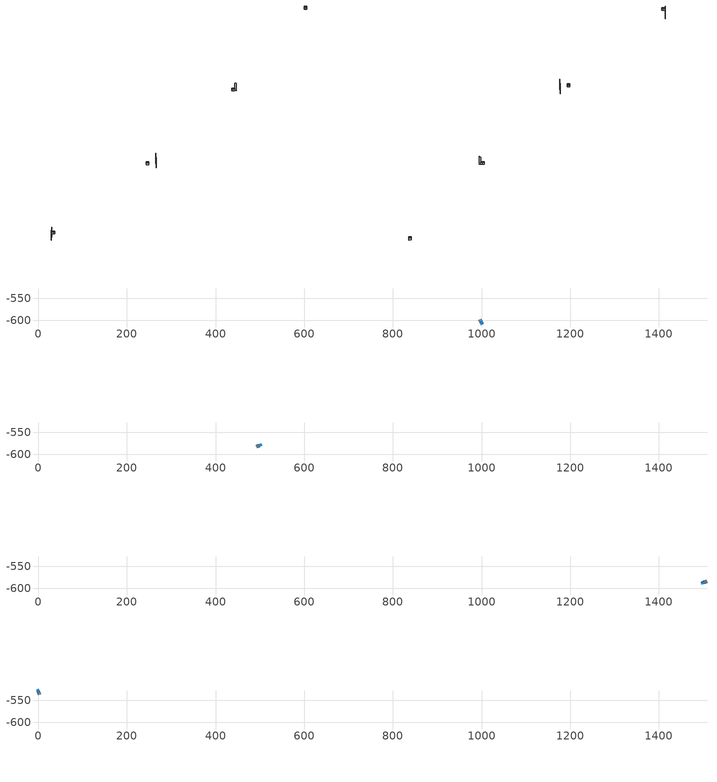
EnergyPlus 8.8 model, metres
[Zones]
2Perim
 floor adiabatic (115mmSandLimeBrick): 997.21,-606.34 995.42,-602.21 1000.93,-599.83 1002.71,-603.96 z0
 wall outside (U0-5): 997.21,-606.34 1002.71,-603.96 z0:4.67
 wall to 2Core (115mmSandLimeBrick): 1000.93,-599.83 995.42,-602.21 z0:4.67
 wall adiabatic (115mmSandLimeBrick): 1002.71,-603.96 1000.93,-599.83 / 995.42,-602.21 997.21,-606.34 z0:4.67
 window (Single): 997.3,-606.31 1002.62,-604 z0.85:3.75
 ceiling adiabatic (115mmSandLimeBrick): 997.21,-606.34 1002.71,-603.96 1001.37,-600.86 995.87,-603.25 z4.67
 roof outside (U0-4): 995.87,-603.25 1001.37,-600.86 1000.93,-599.83 995.42,-602.21 z4.67
2Core
 floor adiabatic (115mmSandLimeBrick): 995.42,-602.21 994.09,-599.13 999.59,-596.75 1000.93,-599.83 z0
 wall adiabatic (115mmSandLimeBrick): 1000.93,-599.83 999.59,-596.75 994.09,-599.13 995.42,-602.21 z0:4.67
 ceiling adiabatic (115mmSandLimeBrick): 995.42,-602.21 1000.93,-599.83 999.93,-597.52 994.42,-599.9 z4.67
 roof outside (U0-4): 994.42,-599.9 999.93,-597.52 999.59,-596.75 994.09,-599.13 z4.67
1Perim
 floor adiabatic (115mmSandLimeBrick): 501.1,-581.88 496.97,-583.67 494.58,-578.17 498.72,-576.38 z4.67
 wall outside (U0-5): 501.1,-581.88 498.72,-576.38 z4.67:9.35
 wall to 1Core (115mmSandLimeBrick): 494.58,-578.17 496.97,-583.67 z4.67:9.35
 wall adiabatic (115mmSandLimeBrick): 498.72,-576.38 494.58,-578.17 / 496.97,-583.67 501.1,-581.88 z4.67:9.35
 window (Single): 501.06,-581.79 498.76,-576.47 z5.53:8.43
 ceiling adiabatic (115mmSandLimeBrick): 501.1,-581.88 498.72,-576.38 495.62,-577.72 498,-583.23 z9.35
 roof outside (U0-4): 498,-583.23 495.62,-577.72 494.58,-578.17 496.97,-583.67 z9.35
1Core
 floor adiabatic (115mmSandLimeBrick): 496.97,-583.67 493.89,-585.01 491.5,-579.5 494.58,-578.17 z4.67
 wall adiabatic (115mmSandLimeBrick): 494.58,-578.17 491.5,-579.5 493.89,-585.01 496.97,-583.67 z4.67:9.35
 ceiling adiabatic (115mmSandLimeBrick): 496.97,-583.67 494.58,-578.17 492.27,-579.17 494.66,-584.67 z9.35
 roof outside (U0-4): 494.66,-584.67 492.27,-579.17 491.5,-579.5 493.89,-585.01 z9.35
3Perim
 floor adiabatic (115mmSandLimeBrick): 1498.88,-584.22 1503,-582.39 1505.42,-587.88 1501.3,-589.7 z9.35
 wall outside (U0-5): 1498.88,-584.22 1501.3,-589.7 z9.35:14.03
 wall to 3Core (115mmSandLimeBrick): 1505.42,-587.88 1503,-582.39 z9.35:14.03
 wall adiabatic (115mmSandLimeBrick): 1501.3,-589.7 1505.42,-587.88 / 1503,-582.39 1498.88,-584.22 z9.35:14.03
 window (Single): 1498.92,-584.31 1501.26,-589.61 z10.2:13.1
 ceiling adiabatic (115mmSandLimeBrick): 1498.88,-584.22 1501.3,-589.7 1504.39,-588.34 1501.97,-582.85 z14.03
 roof outside (U0-4): 1501.97,-582.85 1504.39,-588.34 1505.42,-587.88 1503,-582.39 z14.03
3Core
 floor adiabatic (115mmSandLimeBrick): 1503,-582.39 1506.07,-581.04 1508.49,-586.52 1505.42,-587.88 z9.35
 wall adiabatic (115mmSandLimeBrick): 1505.42,-587.88 1508.49,-586.52 1506.07,-581.04 1503,-582.39 z9.35:14.03
 ceiling adiabatic (115mmSandLimeBrick): 1503,-582.39 1505.42,-587.88 1507.72,-586.86 1505.3,-581.38 z14.03
 roof outside (U0-4): 1505.3,-581.38 1507.72,-586.86 1508.49,-586.52 1506.07,-581.04 z14.03
0Perim
 floor adiabatic (115mmSandLimeBrick): 2.76,-528.29 4.67,-532.37 -0.76,-534.92 -2.67,-530.84 z14.03
 wall outside (U0-5): 2.76,-528.29 -2.67,-530.84 z14.03:18.7
 wall to 0Core (115mmSandLimeBrick): -0.76,-534.92 4.67,-532.37 z14.03:18.7
 wall adiabatic (115mmSandLimeBrick): -2.67,-530.84 -0.76,-534.92 / 4.67,-532.37 2.76,-528.29 z14.03:18.7
 window (Single): 2.67,-528.34 -2.58,-530.8 z14.88:17.78
 ceiling adiabatic (115mmSandLimeBrick): 2.76,-528.29 -2.67,-530.84 -1.24,-533.9 4.19,-531.35 z18.7
 roof outside (U0-4): 4.19,-531.35 -1.24,-533.9 -0.76,-534.92 4.67,-532.37 z18.7
0Core
 floor adiabatic (115mmSandLimeBrick): 4.67,-532.37 6.09,-535.41 0.66,-537.96 -0.76,-534.92 z14.03
 wall adiabatic (115mmSandLimeBrick): -0.76,-534.92 0.66,-537.96 6.09,-535.41 4.67,-532.37 z14.03:18.7
 ceiling adiabatic (115mmSandLimeBrick): 4.67,-532.37 -0.76,-534.92 0.31,-537.2 5.74,-534.65 z18.7
 roof outside (U0-4): 5.74,-534.65 0.31,-537.2 0.66,-537.96 6.09,-535.41 z18.7
shading: -8.29,-531.48 20.65,-520.24 z0:20.57; 534.66,-586.64 494.58,-604.96 / 1000.42,-604.96 1001.98,-608.58 / 1001.98,-608.58 998.71,-609.99 z0:19.15
[Site:GroundTemperature:BuildingSurface]
14, 14, 14, 14, 14, 14, 14, 14, 14, 14, 14, 14
[Site:GroundReflectance]
0.2, 0.2, 0.2, 0.2, 0.2, 0.2, 0.2, 0.2, 0.2, 0.2, 0.2, 0.2
[Site:GroundReflectance:SnowModifier]
1, 1
[Building]
Building: North Axis {deg}=0; Terrain=Suburbs; Loads Convergence Tolerance Value=.04; Temperature Convergence Tolerance Value {deltaC}=.4; Solar Distribution=MinimalShadowing; Maximum Number of Warmup Days=25
[Construction]
115mmSandLimeBrick: Plaster_0.005_115mmSandLimeBrick, Sand-Lime Brick_0.08_115mmSandLimeBrick, Plaster_0.08_115mmSandLimeBrick
U0-5: XPS Board_0.01_U0-5, General Concrete_0.2_U0-5
U0-4: XPS Board_0.06_U0-4, General Concrete_0.2_U0-4
Single: Generic Clear Glass 6mm_0.006_Single
[Material] Roughness=Rough; Thermal Absorptance=0.9
Name | Thickness {m} | Conductivity {W/m-K} | Density {kg/m3} | Specific Heat {J/kg-K} | Solar Absorptance | Visible Absorptance
Plaster_0.005_115mmSandLimeBrick | 0.005 | 1 | 2000 | 1130 | 0.6 | 0.6
Sand-Lime Brick_0.08_115mmSandLimeBrick | 0.08 | 0.56 | 1200 | 1000 | 0.6 | 0.6
Plaster_0.08_115mmSandLimeBrick | 0.08 | 1 | 2000 | 1130 | 0.6 | 0.6
XPS Board_0.01_U0-5 | 0.01 | 0.034 | 35 | 1400 | 0.6 | 0.6
General Concrete_0.2_U0-5; General Concrete_0.2_U0-4 | 0.2 | 2 | 2400 | 950 | 0.7 | 0.7
XPS Board_0.06_U0-4 | 0.06 | 0.034 | 35 | 1400 | 0.6 | 0.6
[WindowMaterial:Glazing]
Generic Clear Glass 6mm_0.006_Single: Optical Data Type=SpectralAverage; Window Glass Spectral Data Set=SpectralAverage; Thickness {m}=0.006; Solar Transmittance at Normal Incidence=0.68; Front Side Solar Reflectance at Normal Incidence=0.09; Back Side Solar Reflectance at Normal Incidence=0.1; Visible Transmittance at Normal Incidence=0.81; Front Side Visible Reflectance at Normal Incidence=0.11; Back Side Visible Reflectance at Normal Incidence=0.12; Infrared Transmittance at Normal Incidence=0; Front Side Infrared Hemispherical Emissivity=0.2; Back Side Infrared Hemispherical Emissivity=0.2; Conductivity {W/m-K}=0.9; Dirt Correction Factor for Solar and Visible Transmittance=1
[EnergyManagementSystem:Sensor]
Name | Output:Variable or Output:Meter Index Key | Output:Variable or Output:Meter
OutdoorTemp | Environment | Site Outdoor Air Drybulb Temperature
OutdoorRelHumid | Environment | Site Outdoor Air Relative Humidity
USRNATVENT_0Perim; USRNATVENT_1Perim; USRNATVENT_2Perim; USRNATVENT_3Perim | AllOff | Schedule Value
[Zone] Type=1; Multiplier=1; Zone Inside Convection Algorithm=TARP; Zone Outside Convection Algorithm=DOE-2
Name | Volume {m3} | Floor Area {m2}
0Perim; 1Perim; 2Perim; 3Perim | 126.293 | 27.0142
0Core; 1Core; 2Core; 3Core | 94.1326 | 20.1351
[People] Number of People Schedule=AllOn; Number of People Calculation Method=People/Area; People per Zone Floor Area {person/m2}=0.5; Fraction Radiant=0.3; Sensible Heat Fraction=AUTOCALCULATE; Carbon Dioxide Generation Rate {m3/s-W}=3.82e-08; Enable ASHRAE 55 Comfort Warnings=No; Mean Radiant Temperature Calculation Type=ZoneAveraged; Clothing Insulation Calculation Method=DynamicClothingModelASHRAE55; Thermal Comfort Model 1 Type=AdaptiveASH55
Name | Zone or ZoneList | Activity Level Schedule | Work Efficiency Schedule | Air Velocity Schedule
People 0Perim | 0Perim | 0PerimPeopleActivity | 0PerimWorkEfficiency | 0PerimAirVelocity
People 0Core | 0Core | 0CorePeopleActivity | 0CoreWorkEfficiency | 0CoreAirVelocity
People 1Perim | 1Perim | 1PerimPeopleActivity | 1PerimWorkEfficiency | 1PerimAirVelocity
People 1Core | 1Core | 1CorePeopleActivity | 1CoreWorkEfficiency | 1CoreAirVelocity
People 2Perim | 2Perim | 2PerimPeopleActivity | 2PerimWorkEfficiency | 2PerimAirVelocity
People 2Core | 2Core | 2CorePeopleActivity | 2CoreWorkEfficiency | 2CoreAirVelocity
People 3Perim | 3Perim | 3PerimPeopleActivity | 3PerimWorkEfficiency | 3PerimAirVelocity
People 3Core | 3Core | 3CorePeopleActivity | 3CoreWorkEfficiency | 3CoreAirVelocity
[ElectricEquipment] Schedule=AllOn; Design Level Calculation Method=Watts/Area; Watts per Zone Floor Area {W/m2}=35; Fraction Latent=0; Fraction Radiant=.2; Fraction Lost=0
Name | Zone or ZoneList
0Perim Equipment 1 | 0Perim
0Core Equipment 1 | 0Core
1Perim Equipment 1 | 1Perim
1Core Equipment 1 | 1Core
2Perim Equipment 1 | 2Perim
2Core Equipment 1 | 2Core
3Perim Equipment 1 | 3Perim
3Core Equipment 1 | 3Core
[Lights] Schedule=AllOn; Design Level Calculation Method=Watts/Area; Watts per Zone Floor Area {W/m2}=15; Return Air Fraction=0; Fraction Radiant=.42; Fraction Visible=.18; Fraction Replaceable=1
Name | Zone or ZoneList
0Perim General lighting | 0Perim
0Core General lighting | 0Core
1Perim General lighting | 1Perim
1Core General lighting | 1Core
2Perim General lighting | 2Perim
2Core General lighting | 2Core
3Perim General lighting | 3Perim
3Core General lighting | 3Core
[ZoneControl:Thermostat]
Name | Zone or ZoneList | Control Type Schedule | Control 1
0Perim Thermostat | 0Perim | 0PerimZoneControlTypeSched | Dual Setpoint - Zone 0Perim
0Core Thermostat | 0Core | 0CoreZoneControlTypeSched | Dual Setpoint - Zone 0Core
1Perim Thermostat | 1Perim | 1PerimZoneControlTypeSched | Dual Setpoint - Zone 1Perim
1Core Thermostat | 1Core | 1CoreZoneControlTypeSched | Dual Setpoint - Zone 1Core
2Perim Thermostat | 2Perim | 2PerimZoneControlTypeSched | Dual Setpoint - Zone 2Perim
2Core Thermostat | 2Core | 2CoreZoneControlTypeSched | Dual Setpoint - Zone 2Core
3Perim Thermostat | 3Perim | 3PerimZoneControlTypeSched | Dual Setpoint - Zone 3Perim
3Core Thermostat | 3Core | 3CoreZoneControlTypeSched | Dual Setpoint - Zone 3Core
[ThermostatSetpoint:DualSetpoint]
Name | Heating Setpoint Temperature Schedule | Cooling Setpoint Temperature Schedule
Dual Setpoint - Zone 0Perim | 0PerimHeating_SP_Sch | 0PerimCooling_SP_Sch
Dual Setpoint - Zone 0Core | 0CoreHeating_SP_Sch | 0CoreCooling_SP_Sch
Dual Setpoint - Zone 1Perim | 1PerimHeating_SP_Sch | 1PerimCooling_SP_Sch
Dual Setpoint - Zone 1Core | 1CoreHeating_SP_Sch | 1CoreCooling_SP_Sch
Dual Setpoint - Zone 2Perim | 2PerimHeating_SP_Sch | 2PerimCooling_SP_Sch
Dual Setpoint - Zone 2Core | 2CoreHeating_SP_Sch | 2CoreCooling_SP_Sch
Dual Setpoint - Zone 3Perim | 3PerimHeating_SP_Sch | 3PerimCooling_SP_Sch
Dual Setpoint - Zone 3Core | 3CoreHeating_SP_Sch | 3CoreCooling_SP_Sch
[Zone equipment]
0Perim: 0Perim Ideal Loads Air
0Core: 0Core Ideal Loads Air
1Perim: 1Perim Ideal Loads Air
1Core: 1Core Ideal Loads Air
2Perim: 2Perim Ideal Loads Air
2Core: 2Core Ideal Loads Air
3Perim: 3Perim Ideal Loads Air
3Core: 3Core Ideal Loads Air
[ZoneHVAC:IdealLoadsAirSystem] Maximum Heating Supply Air Temperature {C}=30; Minimum Cooling Supply Air Temperature {C}=18; Maximum Heating Supply Air Humidity Ratio {kgWater/kgDryAir}=0.01; Minimum Cooling Supply Air Humidity Ratio {kgWater/kgDryAir}=0.008; Heating Limit=NoLimit; Maximum Heating Air Flow Rate {m3/s}=100; Cooling Limit=NoLimit; Maximum Cooling Air Flow Rate {m3/s}=100; Heating Availability Schedule=AllOn; Cooling Availability Schedule=AllOn; Dehumidification Control Type=None; Humidification Control Type=None; Demand Controlled Ventilation Type=OccupancySchedule; Outdoor Air Economizer Type=NoEconomizer; Heat Recovery Type=None; Sensible Heat Recovery Effectiveness=0.7; Latent Heat Recovery Effectiveness=0.65
Name | Design Specification Outdoor Air Object
0Perim Ideal Loads Air | 0PerimMinFreshAir
0Core Ideal Loads Air | 0CoreMinFreshAir
1Perim Ideal Loads Air | 1PerimMinFreshAir
1Core Ideal Loads Air | 1CoreMinFreshAir
2Perim Ideal Loads Air | 2PerimMinFreshAir
2Core Ideal Loads Air | 2CoreMinFreshAir
3Perim Ideal Loads Air | 3PerimMinFreshAir
3Core Ideal Loads Air | 3CoreMinFreshAir
[DesignSpecification:OutdoorAir] Outdoor Air Method=Sum; Outdoor Air Flow per Person {m3/s-person}=0.002; Outdoor Air Flow per Zone Floor Area {m3/s-m2}=0.002; Outdoor Air Schedule=AllOn
0PerimMinFreshAir; 0CoreMinFreshAir; 1PerimMinFreshAir; 1CoreMinFreshAir; 2PerimMinFreshAir; 2CoreMinFreshAir; 3PerimMinFreshAir; 3CoreMinFreshAir
[ZoneVentilation:DesignFlowRate] Schedule=AllOn; Design Flow Rate Calculation Method=AirChanges/Hour; Air Changes per Hour {1/hr}=0; Ventilation Type=NATURAL; Fan Pressure Rise {Pa}=0; Fan Total Efficiency=1; Constant Term Coefficient=1; Temperature Term Coefficient=0; Velocity Term Coefficient=0; Velocity Squared Term Coefficient=0; Minimum Indoor Temperature {C}=18; Delta Temperature {deltaC}=1; Maximum Wind Speed {m/s}=40
Name | Zone or ZoneList
0Perim ScheduledVent | 0Perim
1Perim ScheduledVent | 1Perim
2Perim ScheduledVent | 2Perim
3Perim ScheduledVent | 3Perim
[EnergyManagementSystem:Actuator] Actuated Component Type=Schedule:Constant; Actuated Component Control Type=Schedule Value
Name | Actuated Component Unique
NATVENT_AVAIL_SCHED_ACTUATOR_0Perim | NATVENT_AVAIL_SCHED_0Perim
NATVENT_AVAIL_SCHED_ACTUATOR_1Perim | NATVENT_AVAIL_SCHED_1Perim
NATVENT_AVAIL_SCHED_ACTUATOR_2Perim | NATVENT_AVAIL_SCHED_2Perim
NATVENT_AVAIL_SCHED_ACTUATOR_3Perim | NATVENT_AVAIL_SCHED_3Perim
[EnergyManagementSystem:ProgramCallingManager]
My 0Perim_Setpoint_Schedule_Calculator_Example: BeginTimestepBeforePredictor; 0Perim_ErlEnforceBinary
My 1Perim_Setpoint_Schedule_Calculator_Example: BeginTimestepBeforePredictor; 1Perim_ErlEnforceBinary
My 2Perim_Setpoint_Schedule_Calculator_Example: BeginTimestepBeforePredictor; 2Perim_ErlEnforceBinary
My 3Perim_Setpoint_Schedule_Calculator_Example: BeginTimestepBeforePredictor; 3Perim_ErlEnforceBinary
[EnergyManagementSystem:Program]
0Perim_ErlEnforceBinary: IF (USRNATVENT_0Perim > 0); Set NATVENT_AVAIL_SCHED_ACTUATOR_0Perim = 1; ELSE; Set NATVENT_AVAIL_SCHED_ACTUATOR_0Perim = 0; ENDIF
1Perim_ErlEnforceBinary: IF (USRNATVENT_1Perim > 0); Set NATVENT_AVAIL_SCHED_ACTUATOR_1Perim = 1; ELSE; Set NATVENT_AVAIL_SCHED_ACTUATOR_1Perim = 0; ENDIF
2Perim_ErlEnforceBinary: IF (USRNATVENT_2Perim > 0); Set NATVENT_AVAIL_SCHED_ACTUATOR_2Perim = 1; ELSE; Set NATVENT_AVAIL_SCHED_ACTUATOR_2Perim = 0; ENDIF
3Perim_ErlEnforceBinary: IF (USRNATVENT_3Perim > 0); Set NATVENT_AVAIL_SCHED_ACTUATOR_3Perim = 1; ELSE; Set NATVENT_AVAIL_SCHED_ACTUATOR_3Perim = 0; ENDIF
[ZoneVentilation:WindandStackOpenArea] Opening Area {m2}=13.4641; Opening Effectiveness=0; Effective Angle {deg}=0; Height Difference {m}=0.725438; Discharge Coefficient for Opening=0.6; Minimum Indoor Temperature {C}=24; Maximum Indoor Temperature {C}=100; Delta Temperature {deltaC}=1; Minimum Outdoor Temperature {C}=22; Maximum Outdoor Temperature {C}=26; Maximum Wind Speed {m/s}=40
Name | Zone | Opening Area Fraction Schedule
0PerimNatVent_Buoy | 0Perim | NATVENT_AVAIL_SCHED_0Perim
1PerimNatVent_Buoy | 1Perim | NATVENT_AVAIL_SCHED_1Perim
2PerimNatVent_Buoy | 2Perim | NATVENT_AVAIL_SCHED_2Perim
3PerimNatVent_Buoy | 3Perim | NATVENT_AVAIL_SCHED_3Perim
[ZoneInfiltration:DesignFlowRate] Schedule=On; Design Flow Rate Calculation Method=AirChanges/Hour; Air Changes per Hour {1/hr}=2; Constant Term Coefficient=1; Temperature Term Coefficient=0; Velocity Term Coefficient=0; Velocity Squared Term Coefficient=0
Name | Zone or ZoneList
0PerimInfiltration | 0Perim
1PerimInfiltration | 1Perim
2PerimInfiltration | 2Perim
3PerimInfiltration | 3Perim
[WaterUse:Equipment]
Name | Peak Flow Rate {m3/s} | Flow Rate Fraction Schedule | Target Temperature Schedule | Hot Water Supply Temperature Schedule | Cold Water Supply Temperature Schedule
DHW 0Perim | 0 | equipOffice | DHW Supply Temperature 0Perim | DHW Supply Temperature 0Perim | DHW Mains Temperature 0Perim
DHW 0Core | 1.67793e-05 | 60HrWk | DHW Supply Temperature 0Core | DHW Supply Temperature 0Core | DHW Mains Temperature 0Core
DHW 1Perim | 0 | equipOffice | DHW Supply Temperature 1Perim | DHW Supply Temperature 1Perim | DHW Mains Temperature 1Perim
DHW 1Core | 1.67793e-05 | 60HrWk | DHW Supply Temperature 1Core | DHW Supply Temperature 1Core | DHW Mains Temperature 1Core
DHW 2Perim | 0 | equipOffice | DHW Supply Temperature 2Perim | DHW Supply Temperature 2Perim | DHW Mains Temperature 2Perim
DHW 2Core | 1.67793e-05 | 60HrWk | DHW Supply Temperature 2Core | DHW Supply Temperature 2Core | DHW Mains Temperature 2Core
DHW 3Perim | 0 | equipOffice | DHW Supply Temperature 3Perim | DHW Supply Temperature 3Perim | DHW Mains Temperature 3Perim
DHW 3Core | 1.67793e-05 | 60HrWk | DHW Supply Temperature 3Core | DHW Supply Temperature 3Core | DHW Mains Temperature 3Core
[Schedule:Constant]
On: On/Off, 1
0PerimPeopleActivity; 0CorePeopleActivity; 1PerimPeopleActivity; 1CorePeopleActivity; 2PerimPeopleActivity; 2CorePeopleActivity; 3PerimPeopleActivity; 3CorePeopleActivity: Any Number, 125.28
0PerimAirVelocity; 0CoreAirVelocity; 1PerimAirVelocity; 1CoreAirVelocity; 2PerimAirVelocity; 2CoreAirVelocity; 3PerimAirVelocity; 3CoreAirVelocity: Any Number, 0.2
0PerimWorkEfficiency; 0CoreWorkEfficiency; 1PerimWorkEfficiency; 1CoreWorkEfficiency; 2PerimWorkEfficiency; 2CoreWorkEfficiency; 3PerimWorkEfficiency; 3CoreWorkEfficiency: Any Number, 0
0PerimHeating_SP_Sch; 0PerimCooling_SP_Sch; 0CoreHeating_SP_Sch; 0CoreCooling_SP_Sch; 1PerimHeating_SP_Sch; 1PerimCooling_SP_Sch; 1CoreHeating_SP_Sch; 1CoreCooling_SP_Sch; 2PerimHeating_SP_Sch; 2PerimCooling_SP_Sch; 2CoreHeating_SP_Sch; 2CoreCooling_SP_Sch; 3PerimHeating_SP_Sch; 3PerimCooling_SP_Sch; 3CoreHeating_SP_Sch; 3CoreCooling_SP_Sch: Temperature, 24
0PerimZoneControlTypeSched; 0CoreZoneControlTypeSched; 1PerimZoneControlTypeSched; 1CoreZoneControlTypeSched; 2PerimZoneControlTypeSched; 2CoreZoneControlTypeSched; 3PerimZoneControlTypeSched; 3CoreZoneControlTypeSched: Any Number, 4
NATVENT_AVAIL_SCHED_0Perim; NATVENT_AVAIL_SCHED_1Perim; NATVENT_AVAIL_SCHED_2Perim; NATVENT_AVAIL_SCHED_3Perim: Fraction, 1
DHW Supply Temperature 0Perim; DHW Supply Temperature 0Core; DHW Supply Temperature 1Perim; DHW Supply Temperature 1Core; DHW Supply Temperature 2Perim; DHW Supply Temperature 2Core; DHW Supply Temperature 3Perim; DHW Supply Temperature 3Core: Temperature, 65
DHW Mains Temperature 0Perim; DHW Mains Temperature 0Core; DHW Mains Temperature 1Perim; DHW Mains Temperature 1Core; DHW Mains Temperature 2Perim; DHW Mains Temperature 2Core; DHW Mains Temperature 3Perim; DHW Mains Temperature 3Core: Temperature, 10
[Schedule:Year]
AllOn: AllOn, 1, 1, 12, 31
equipOffice: equipOffice, 1, 1, 12, 31
AllOff: AllOff, 1, 1, 12, 31
60HrWk: 60HrWk, 1, 1, 12, 31
[Schedule:Week:Daily]
AllOn: AllOn, AllOn, AllOn, AllOn, AllOn, AllOn, AllOn, AllOn, AllOn, AllOn, AllOn, AllOn
equipOffice: equipOfficeWeekEnd, equipOffice, equipOffice, equipOffice, equipOffice, equipOffice, equipOfficeWeekEnd, equipOfficeWeekEnd, equipOffice, equipOffice, equipOffice, equipOffice
AllOff: AllOff, AllOff, AllOff, AllOff, AllOff, AllOff, AllOff, AllOff, AllOff, AllOff, AllOff, AllOff
60HrWk: 60HrWkDay, 60HrWkDay, 60HrWkDay, 60HrWkDay, 60HrWkDay, 60HrWkDay, 60HrWkDay, 60HrWkDay, 60HrWkDay, 60HrWkDay, 60HrWkDay, 60HrWkDay
[Schedule:Day:Hourly]
AllOn: 1, 1, 1, 1, 1, 1, 1, 1, 1, 1, 1, 1, 1, 1, 1, 1, 1, 1, 1, 1, 1, 1, 1, 1
equipOffice; equipOfficeWeekEnd: 0.1, 0.1, 0.1, 0.1, 0.1, 0.1, 0.1, 0.2, 0.4, 0.6, 0.8, 0.8, 0.4, 0.6, 0.8, 0.8, 0.4, 0.2, 0.1, 0.1, 0.1, 0.1, 0.1, 0.1
AllOff: 0, 0, 0, 0, 0, 0, 0, 0, 0, 0, 0, 0, 0, 0, 0, 0, 0, 0, 0, 0, 0, 0, 0, 0
60HrWkDay: 0.2, 0.2, 0.2, 0.2, 0.2, 0.2, 0.2, 0.4, 0.8, 0.8, 1, 1, 0.8, 1, 1, 1, 0.8, 0.4, 0.2, 0.2, 0.2, 0.2, 0.2, 0.2
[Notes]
----  This file was generated with Archsim v.4.0.2.17
-------------------------ERL SENSORS--------------------------
115mmSandLimeBrick GasType: Partition
